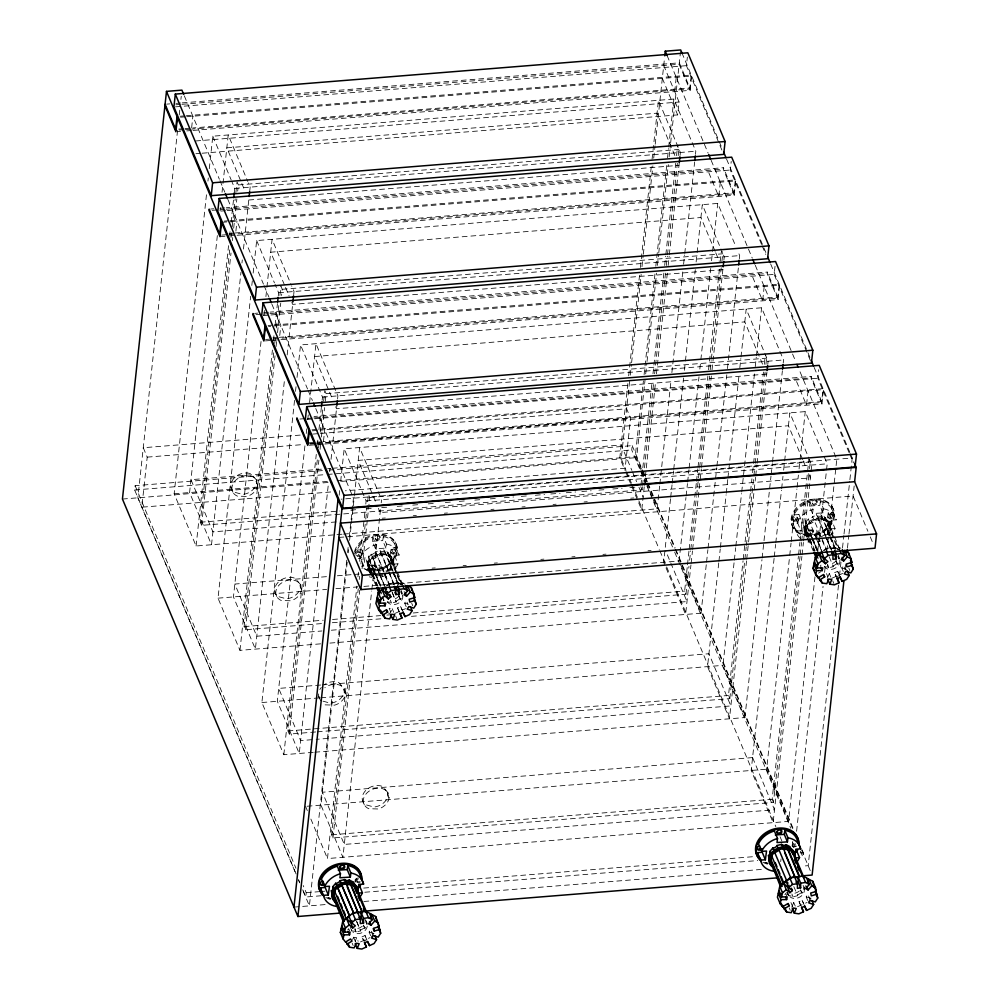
<?xml version="1.0" encoding="UTF-8"?>
<svg xmlns="http://www.w3.org/2000/svg" width="999" height="999" viewBox="0 0 999 999"><rect width="100%" height="100%" fill="white"/><g stroke="black" fill="none" stroke-linecap="round" stroke-linejoin="round"><path stroke-width="0.75" stroke-dasharray="5 3.75" d="M296.091 873.988L134.665 489.985L135.127 485.689L322.952 470.554M177.56 130.444L137.862 497.802L296.104 874.25M179.233 114.947L179.745 110.165M180.906 99.438L181.244 96.341M300.249 435.089L143.269 447.739L147.215 457.13L141.808 507.192L331.418 491.92M191.646 127.672L192.882 116.234M341.983 534.228L196.091 545.991L174.151 493.806L206.606 193.481M207.942 181.094L208.279 177.997M209.291 168.719L212.799 136.201L673.875 99.051L695.804 151.236L695.466 154.333M217.345 235.589L189.585 492.557L211.513 544.742L240.959 272.29M220.03 210.814L220.367 207.717M222.04 192.245L228.222 134.965L247.789 181.506M196.091 545.991L228.546 245.667M229.708 234.827L230.045 231.731M231.056 222.44L233.566 199.226M234.228 193.032L234.728 188.386L231.768 181.331M642.407 486.775L642.082 489.872L201.573 525.362L200.262 522.24L229.683 249.887M231.031 237.512L231.531 232.867M232.193 226.673L235.202 198.826M235.876 192.632L237.05 181.806L238.361 184.94L237.687 191.121M201.573 525.362L231.006 253.022M232.342 240.647L232.68 237.55M233.679 228.259L236.863 198.863M235.889 231.131L236.975 221.116M241.958 262.999L242.295 259.902M243.469 249.063L248.988 197.977M249.663 191.783L250.162 187.138L248.376 182.917M320.617 643.843L239.96 650.349L218.019 598.164L250.649 296.303M251.81 285.464L252.322 280.819M253.159 273.077L256.668 240.572L717.744 203.421L735.526 245.729M261.051 341.496L233.454 596.927L255.382 649.1L284.665 378.196M263.898 315.185L264.398 310.539M265.909 296.603L266.745 288.861M266.908 287.312L272.09 239.323L291.059 284.453M239.96 650.349L272.415 350.025M273.414 340.734L274.25 333.004M275.087 325.262L277.435 303.584M278.271 295.841L278.596 292.744L275.05 284.29M321.441 623.601L245.442 629.732L244.131 626.598L273.726 352.709M274.725 343.419L275.225 338.773M276.398 327.947L279.071 303.184M279.907 295.454L280.919 286.164L282.23 289.298L281.568 295.492M245.442 629.732L275.037 355.831M276.049 346.553L276.711 340.359M277.547 332.63L280.731 303.221M279.757 335.489L280.844 325.474M287.175 354.97L292.944 301.523M293.694 294.605L294.031 291.508L291.658 285.864M313.236 752.334L283.828 754.707L261.888 702.534L294.68 399.113M295.517 391.371L296.016 386.725M297.028 377.435L300.537 344.93L761.613 307.779L783.541 359.965L783.216 363.049M304.92 445.854L277.322 701.286L299.25 753.471L328.534 482.554M306.256 433.479L306.768 428.833M307.767 419.543L308.266 414.897M309.603 402.51L315.959 343.681L337.899 395.866L337.437 400.162M283.828 754.707L316.283 454.383M317.282 445.104L317.957 438.911M318.956 429.62L321.466 406.393M322.14 400.212L322.477 397.115L300.537 344.93M315.684 731.967L289.31 734.09L287.999 730.956L317.595 457.067M318.594 447.777L319.268 441.595M320.267 432.305L322.952 407.555M323.614 401.361L324.787 390.522L326.099 393.656L325.262 401.398M289.31 734.09L318.906 460.202M320.08 449.363L320.579 444.717M321.416 436.988L324.6 407.58M323.476 441.283L324.712 429.845M329.695 471.728L330.032 468.631M331.044 459.34L336.9 405.157M339.173 495.217L339.672 490.571M340.671 481.281L344.193 448.776L805.256 411.613L823.051 453.921M321.291 895.741L305.756 897.002L306.218 892.706L303.197 885.514M346.74 560.202L309.39 905.856L302.148 888.611M347.577 552.447L348.251 546.253M349.263 536.95L353.446 498.201L315.397 407.679M347.24 562.087L320.966 805.132L342.907 857.304L371.678 591.046M348.239 552.797L348.576 549.7M349.575 540.409L351.248 524.925M351.411 523.376L354.258 497.065M354.433 495.516L359.615 447.527L381.543 499.712L381.218 502.809M814.984 576.81L788.548 821.403L327.472 858.553L356.918 586.088M357.929 576.81L358.429 572.165M359.603 561.326L365.122 510.239M365.784 504.045L366.121 500.949L344.193 448.776M800.062 556.393L773.463 802.434L332.967 837.936L331.643 834.802L358.241 588.761M359.24 579.47L359.578 576.386M360.914 563.998L365.597 520.679M365.759 519.13L368.431 494.368L369.755 497.502L367.407 519.168M332.967 837.936L359.715 590.347M362.063 568.681L367.245 520.704M371.84 589.497L373.189 577.11M373.351 575.561L380.619 508.291M627.834 383.591L619.805 457.892L625.137 470.591M628.671 375.849L639.547 275.225M640.371 267.482L651.423 165.31M652.085 159.128L658.441 100.3L680.381 152.472L679.919 156.768M629.595 381.356L621.216 458.853L626.048 470.354M630.257 375.149L631.43 364.298M631.605 362.749L641.146 274.4M641.982 266.646L643.156 255.794M643.331 254.245L652.871 165.896M653.708 158.142L655.057 145.742M655.219 144.193L664.597 57.393M320.454 433.466L626.623 408.791L630.581 418.181L625.162 468.244L345.404 490.784M646.241 484.453L631.73 449.937L632.205 445.641L335.364 469.555M640.559 469.343L635.227 456.655L643.418 380.794M644.093 374.6L654.969 273.988M655.806 266.246L666.845 164.073M667.519 157.879L668.518 148.589M668.681 147.04L673.875 99.051M674.687 91.583L676.236 77.285M641.47 469.105L636.638 457.617L645.017 380.107M645.691 373.913L646.865 363.062M647.027 361.513L656.58 273.152M657.417 265.409L658.591 254.558M658.753 253.009L668.306 164.648M669.143 156.905L670.479 144.505M670.641 142.957L680.531 51.498M202.098 153.222L677.684 114.897L679.083 102.023L663.723 65.497M640.933 485.189L652.135 381.518M652.971 373.776L664.01 271.653M664.672 265.459L665.684 256.181M665.846 254.633L675.711 163.324M676.548 155.594L677.384 147.852M721.902 150.087L686.425 65.672L687.349 57.093M642.582 485.227L653.783 381.556M654.62 373.813L665.659 271.691M666.321 265.497L667.332 256.206M667.494 254.67L677.359 163.361M678.196 155.632L678.87 149.438L677.547 146.304M644.243 486.85L641.733 510.077L631.068 484.69M644.417 485.302L655.619 381.593M656.455 373.851L667.494 271.678M668.169 265.484L669.168 256.194M669.342 254.645L679.208 163.312M192.994 130.407L690.122 90.347L691.67 76.036L186.713 116.733M343.531 534.103L657.167 508.828L659.677 485.614M659.839 484.065L671.053 380.344M671.877 372.602L682.929 270.429M683.591 264.248L684.602 254.957M684.765 253.409L694.63 162.075M670.529 498.788L663.673 562.262L685.601 614.435L690.958 564.897M670.691 497.24L672.04 484.852M672.202 483.304L673.538 470.929M673.713 469.38L683.578 378.034M684.415 370.304L685.252 362.562M685.414 361.014L695.292 269.68M696.128 261.938L696.965 254.196M697.127 252.647L702.309 204.658L721.29 249.787M329.932 643.094L701.036 613.199L679.095 561.013L685.951 497.539M686.126 495.991L687.462 483.616M687.624 482.067L688.973 469.68M689.135 468.131L699 376.798M699.837 369.056L700.674 361.313M700.848 359.765L710.714 268.431M711.55 260.689L712.387 252.959M712.549 251.411L717.744 203.421M720.329 182.168L718.781 196.466L707.816 170.379M237.088 235.289L734.203 195.23L723.239 169.143L723.401 167.707L226.273 207.767M411.413 616.358L685.951 594.23L684.627 591.108L687.312 566.346M687.474 564.797L688.985 550.874M689.148 549.325L696.34 482.779M696.503 481.231L697.839 468.856M698.014 467.307L707.879 376.011M708.541 369.817L719.417 269.243M720.254 261.501L721.253 252.223M761.563 244.43L730.294 170.03L731.218 161.451M685.951 594.23L688.96 566.383M689.622 560.189L690.634 550.911M690.796 549.363L696.478 496.753M696.653 495.204L699.487 468.893M699.662 467.345L709.527 376.049M710.202 369.855L711.201 360.577M711.363 359.028L721.228 267.732M721.902 261.538L722.739 253.796L721.415 250.674M691.121 563.349L692.469 550.973M692.632 549.425L699.987 481.306M700.162 479.757L701.335 468.918M701.498 467.37L711.363 376.036M712.037 369.842L722.914 269.218M723.913 259.94L724.25 256.843L721.877 251.199M734.203 195.23L735.751 180.919L221.541 222.352M701.036 613.199L706.38 563.661M706.555 562.112L707.891 549.725M708.054 548.176L715.421 480.069M715.584 478.521L716.758 467.682M716.92 466.133L726.797 374.8M727.459 368.606L738.511 266.433M739.347 258.691L739.672 255.594L737.899 251.361M718.743 562.899L707.542 666.62L729.47 718.805L746.54 560.901M718.918 561.351L720.254 548.963M720.416 547.415L726.111 494.792M726.273 493.244L727.784 479.308M727.946 477.759L739.16 374.038M739.822 367.844L740.833 358.554M740.996 357.005L746.191 309.016L768.119 361.201L767.781 364.298M314.785 752.21L744.904 717.557L722.964 665.371L734.178 561.663M734.34 560.114L735.676 547.727M735.851 546.178L741.533 493.543M741.708 491.995L754.582 372.802M755.256 366.608L756.255 357.317M756.43 355.769L761.613 307.779M764.198 286.526L762.649 300.836L751.685 274.737M280.956 339.648L778.084 299.588L767.107 273.501L767.269 272.065L270.142 312.125M317.232 731.842L729.819 698.601L728.496 695.466L743.056 560.839M743.219 559.29L750.411 492.757M750.574 491.208L751.91 478.821M752.584 472.639L753.421 464.897M753.583 463.349L763.448 372.053M764.285 364.323L765.122 356.581M810.251 360.239L774.163 274.4L775.087 265.809M729.819 698.601L744.705 560.876M744.867 559.328L746.203 546.952M746.378 545.404L753.733 477.31M753.895 475.761L755.069 464.935M755.232 463.386L765.097 372.09M765.933 364.348L766.608 358.166L765.296 355.032M746.703 559.353L755.569 477.31M755.744 475.761L756.905 464.922M757.08 463.374L766.945 372.04M778.084 299.588L779.62 285.289L268.506 326.473M744.904 717.557L761.962 559.652M762.137 558.104L771.003 476.061M771.166 474.513L772.339 463.673M772.502 462.125L782.379 370.791M774.113 558.379L751.186 770.454L773.126 822.639L801.897 556.381M774.275 556.83L775.611 544.443M775.786 542.894L781.468 490.259M781.643 488.711L782.979 476.336M783.641 470.142L784.477 462.4M784.652 460.851L789.834 412.862L808.803 457.992M788.548 821.403L766.62 769.218L789.535 557.13M789.697 555.581L791.046 543.206M791.208 541.658L796.902 489.023M797.065 487.475L798.401 475.087M799.075 468.893L799.912 461.151M800.074 459.602L805.256 411.613M808.066 390.896L806.518 405.194L795.554 379.108M324.825 444.006L821.952 403.958L810.976 377.859L811.138 376.436L314.011 416.483M773.463 802.434L772.152 799.3L798.401 556.356M798.576 554.807L799.912 542.432M800.074 540.884L807.442 472.802M807.604 471.253L808.94 458.878L810.251 462L809.252 471.291M849.088 452.634L817.806 378.234L818.743 369.655M800.224 554.845L801.56 542.469M801.735 540.921L809.09 472.839M802.072 554.832L803.408 542.445M803.571 540.896L810.938 472.777M811.101 471.228L811.775 465.047L809.402 459.403M821.952 403.958L823.488 389.647L320.08 430.207M817.831 550.486L818.83 541.196M818.993 539.647L826.36 471.54M826.523 469.992L827.197 463.798L823.638 455.332M794.929 846.765L795.254 843.656M796.603 831.255L823.064 586.351M824.575 572.402L825.249 566.196M826.922 550.699L828.421 536.75M828.596 535.202L836.8 459.253L798.75 368.731M802.085 849.774L803.296 852.659L802.821 856.942L799.799 849.749M838.498 585.114L808.179 865.671L801.96 866.17M839.497 575.811L841.008 561.863M842.507 547.914L843.855 535.514M844.018 533.953L849.712 481.256M849.887 479.707L852.222 458.004L341.109 499.188M845.117 569.705L845.791 563.498M847.464 548.001L848.8 535.601M848.975 534.053L854.17 485.989M363.861 566.008L360.714 558.516L361.863 549.775L357.018 550.087L360.164 557.579L365.01 557.267L363.861 566.008L361.438 566.171M370.13 573.613L368.556 569.867L369.093 565.809L379.533 565.147L382.155 571.378M385.914 548.101L382.767 540.609L383.304 536.55L386.451 544.043L385.914 548.101L375.474 548.763L372.327 541.283L372.852 537.225A20.942 16.134 -22.8 0 0 357.018 550.087M375.474 548.763L376.011 544.717L372.852 537.225M380.045 571.69L378.996 569.193L379.533 565.147M384.74 575.811A20.942 16.134 -22.8 0 1 382.155 576.685L382.679 572.627M395.916 570.916L389.997 556.643L391.146 547.902L395.991 547.589L399.138 555.082L394.293 555.394L391.146 547.902M394.293 555.394L393.144 564.135L397.989 563.823L394.842 556.331L389.997 556.643M354.633 884.177L355.594 876.885L358.216 883.128M797.789 523.301L798.938 514.56L794.093 514.872L797.252 522.352L802.085 522.052L800.936 530.794L796.091 531.106L792.944 523.613L797.789 523.301L800.936 530.794M806.68 537.15L805.631 534.652L806.168 530.594L816.608 529.92L819.754 537.412L819.23 541.47A20.942 16.134 -22.8 0 0 824.312 539.472M822.989 512.887L819.842 505.394L820.379 501.336L823.526 508.828L822.989 512.887L812.549 513.548L809.402 506.056L809.939 502.01A20.942 16.134 -22.8 0 0 794.093 514.872M812.549 513.548L813.086 509.49L809.939 502.01M817.132 536.475L816.083 533.978L816.608 529.92M780.706 861.613L781.056 858.915M828.221 512.687L831.38 520.167L836.213 519.867L833.066 512.375L828.221 512.687L827.072 521.428L831.917 521.116L835.064 528.608A20.942 16.134 -22.8 0 1 829.844 535.651M831.38 520.167L830.219 528.921L835.064 528.608M792.095 846.041L792.669 841.67L794.767 846.665M372.327 572.689L367.732 561.75L369.068 557.804L368.294 557.729L374.088 571.515M379.333 574.013L378.209 570.142L373.651 569.755L373.426 570.429L369.73 568.543L370.442 568.119L368.169 565.047L367.457 565.471L376.223 586.338M387.287 585.714L389.373 584.452L375.449 551.723L380.169 550.574L379.945 551.261L384.503 551.648L384.727 550.973L388.424 552.859L401.96 585.064L398.264 583.179L393.506 571.84M392.02 570.604L389.086 563.598L390.422 559.652L391.208 559.727L390.696 555.931L389.985 556.356L387.712 553.284L388.424 552.859M382.605 590.009L381.268 593.955L380.494 593.881M388.948 571.453L393.481 583.466L398.039 583.853L398.264 583.179M392.07 591.957L396.241 601.885L391.521 603.034L391.758 602.36L387.2 601.96M356.518 920.953L360.689 930.881L355.969 932.017L355.007 928.508M815.097 550.936L804.807 526.523L806.143 522.577L805.369 522.514L811.163 536.288M816.633 538.124L815.296 534.927L810.738 534.527L810.501 535.202L806.805 533.329L807.517 532.904L805.244 529.832L804.532 530.257L807.342 536.95M824.362 550.499L826.448 549.238L812.524 516.508L817.244 515.359L817.02 516.033L821.578 516.433L821.802 515.759L825.499 517.632L839.048 549.837L835.351 547.964L830.581 536.625M816.408 538.798L815.296 534.927M829.108 535.377L826.161 528.384L827.509 524.438L828.283 524.5L827.784 520.704L827.06 521.141L824.787 518.069L825.499 517.632M835.351 547.964L835.114 548.638L830.556 548.239L817.244 515.359M829.158 556.743L833.328 566.67L828.596 567.807L827.634 564.298M793.805 886.625L797.776 895.653L793.044 896.802L793.281 896.128L788.723 895.728L787.524 892.894M805.494 885.638L804.145 889.585L802.971 886.787M390.671 611.85L389.16 608.254L392.207 608.703L390.247 613.386L387.2 612.936M352.635 939.584L353.609 937.249L356.655 937.699L358.166 941.295M355.182 941.208L356.655 937.699M827.322 578.171L829.295 573.488L826.248 573.039L827.759 576.635M791.77 907.154L793.743 902.484L790.696 902.035L792.707 906.817M406.193 606.693L404.682 603.109L406.318 600.549L407.829 604.145M370.641 935.688L369.131 932.092L370.766 929.545L372.789 934.327M371.366 937.037L373.826 933.191M843.268 571.478L841.757 567.882L843.393 565.334L844.904 568.931M807.716 900.474L806.205 896.877L807.841 894.317L809.864 899.112M808.441 901.822L810.901 897.976M368.294 557.729L371.278 554.233L384.603 585.551M385.864 571.016L388.224 570.367L391.208 566.87L390.434 566.795L391.77 562.849L392.545 562.924L392.045 559.115L391.333 559.552L389.061 556.48L389.772 556.043L386.076 554.17L385.839 554.845L381.281 554.445L381.518 553.771L376.785 554.92L377.185 555.444L373.002 557.954L372.615 557.43L369.63 560.926L370.417 560.988L369.068 564.947L368.294 564.872L368.793 568.668L369.505 568.244L371.566 572.002M389.635 570.192L391.62 567.869L390.846 567.794L392.195 563.848L392.969 563.923L392.47 560.114L391.745 560.551L389.473 557.479L390.184 557.042L386.488 555.169L386.263 555.844L381.705 555.444L381.93 554.77L377.21 555.919L377.597 556.443L373.426 558.953L373.039 558.429L370.055 561.925L370.829 561.987L369.493 565.946L368.718 565.871L369.218 569.667L369.93 569.243L372.202 572.315L371.491 572.739L367.407 563.249M398.838 596.016L400.424 599.375L403.396 595.879L402.622 595.816M363.286 924.999L364.86 928.358L366.858 926.036M805.369 522.514L808.353 519.018L808.74 519.542L812.911 517.032L812.524 516.508M835.913 560.801L837.499 564.16L840.484 560.664M800.361 889.784L801.947 893.143L803.933 890.821M386.039 586.038L388.261 584.165L401.311 582.192L405.057 584.215M823.114 550.811L825.349 548.951L838.398 546.977L840.883 548.314M818.481 573.151L820.941 571.615M371.665 554.757L375.836 552.247L375.449 551.723M386.163 572.09L388.249 570.841L379.183 549.462M383.266 600.761L383.978 600.324L381.006 593.244M396.241 601.885L395.854 601.361L400.025 598.851M804.495 528.034L808.154 536.525L808.865 536.101L806.593 533.029L805.881 533.454L805.369 529.657L806.156 529.72L807.492 525.774L806.717 525.711L809.702 522.215L810.089 522.739L814.26 520.229L813.873 519.705L818.593 518.556L818.368 519.23L822.926 519.63L823.151 518.956L826.847 520.829L826.136 521.266L828.408 524.325L829.12 523.901L829.632 527.697L828.845 527.634L827.509 531.58L828.283 531.643L825.299 535.139L824.912 534.615L820.741 537.125M826.161 528.384L826.935 528.459L823.963 531.943L823.563 531.418L819.392 533.928L819.779 534.453L815.059 535.601M820.341 565.534L821.053 565.109M837.112 563.636L832.941 566.146L833.328 566.67M347.714 929.744L348.426 929.32M360.689 930.881L360.302 930.356L364.473 927.834M784.789 894.53L785.501 894.093M801.56 892.619L797.389 895.129L797.776 895.653M399.051 611.5L397.54 607.904L400.587 606.53L402.51 610.626M394.63 613.573L405.557 608.666M834.615 572.689L837.674 571.316L839.585 575.399L836.538 576.773L834.615 572.689L836.625 577.484M831.717 578.346L842.632 573.438M361.988 936.9L365.035 935.526L366.958 939.609L363.911 940.983L361.988 936.9L363.499 940.484M360.452 941.945L370.005 937.649M800.574 905.269L799.063 901.672L802.122 900.299L804.033 904.395M797.527 906.73L807.08 902.434M377.984 570.816L382.704 569.68L384.053 572.877M388.986 583.928L393.706 582.792M830.793 547.564L826.061 548.713L826.448 549.238M393.381 583.928L396.628 583.428M830.456 548.701L833.703 548.214M166.646 104.133L169.755 103.884M175.974 103.384L180.632 103.009M182.18 102.885L679.308 62.825L690.272 88.911L191.596 129.096M175.812 104.808L180.482 104.433M181.918 104.321L679.158 64.248L690.122 90.347M175.474 106.843L686.425 65.672M180.145 116.221L184.815 115.847M186.363 115.722L691.246 75.037L689.847 87.912L192.732 127.972M180.532 117.195L185.227 116.846M178.746 129.096L183.416 128.721M184.965 128.596L191.184 128.097M179.171 130.095L183.828 129.72M185.389 129.595L190.047 129.221M177.447 131.656L180.569 131.406M186.713 130.906L191.446 130.532M195.729 140.971L679.083 102.023M195.891 153.721L200.549 153.346M238.361 184.94L678.87 149.438M234.728 188.386L695.804 151.236M248.763 200.012L678.983 165.347M210.739 209.016L213.848 208.766M220.067 208.267L224.725 207.892M212.113 210.327L224.563 209.315M226.124 209.191L723.239 169.143M220.904 211.076L225.562 210.702M227.11 210.577L730.294 170.03M224.226 221.104L228.883 220.729M230.444 220.604L735.326 179.92L733.94 192.795L235.264 232.979M229.058 233.479L233.716 233.104M221.703 235.102L227.922 234.603M229.47 234.478L734.365 193.794L723.401 167.707M220.005 236.663L235.539 235.414M282.23 289.298L722.739 253.796M278.596 292.744L739.672 255.594M722.864 269.718L292.632 304.383L291.446 301.561M254.608 313.374L257.717 313.124M263.936 312.625L268.594 312.25M255.981 314.685L262.225 314.185M263.773 314.061L268.431 313.686M269.992 313.561L767.107 273.501M263.224 315.572L269.43 315.072M270.979 314.947L774.163 274.4M268.094 325.462L272.764 325.087M274.313 324.962L779.208 284.278L777.809 297.153L279.133 337.337M272.927 337.837L277.585 337.462M265.572 339.473L271.79 338.973M273.339 338.848L778.233 298.164L767.269 272.065M265.409 340.896L271.641 340.397M273.127 340.284L279.408 339.772M326.099 393.656L766.608 358.166M322.477 397.115L783.541 359.965M766.733 374.076L336.513 408.741L335.327 405.919M299.862 419.043L306.031 418.544M307.642 418.419L312.312 418.044M313.861 417.919L810.976 377.859M306.868 419.405L313.087 418.906M314.635 418.781L817.806 378.234M311.975 429.832L823.076 388.648L821.678 401.523L323.002 441.695M312.375 430.831L318.544 430.332M312.675 434.09L318.893 433.591M309.028 442.832L315.234 442.332M316.795 442.195L321.453 441.82M309.453 443.831L315.659 443.331M317.22 443.206L822.102 402.522L811.138 376.436M147.215 457.13L304.195 444.48M310.414 443.981L315.072 443.606M316.633 443.481L630.581 418.181M309.278 445.267L317.058 444.63M318.544 444.518L323.276 444.13M321.441 469.18L190.971 479.682L212.912 531.868L338.711 521.728M327.647 468.681L330.756 468.419M332.305 468.294L621.191 445.017L631.868 470.404M329.158 470.054L333.816 469.68M134.665 489.985L325.724 474.587M327.285 474.463L631.73 449.937M174.151 493.806L327.809 481.418M337.125 480.669L635.227 456.655M122.44 499.05L332.13 482.155M341.458 481.393L636.638 457.617M369.755 497.502L810.251 462M366.121 500.949L827.197 463.798M200.262 522.24L339.86 510.988M350.711 510.114L358.466 509.49M366.221 508.866L373.976 508.241M381.73 507.617L389.485 506.993M397.24 506.368L404.995 505.744M412.749 505.119L420.504 504.495M428.259 503.858L436.026 503.234M445.329 502.485L451.536 501.985M459.29 501.361L467.045 500.736M474.8 500.112L482.554 499.488M490.309 498.863L498.064 498.239M504.27 497.739L513.573 496.99M521.328 496.366L529.083 495.741M535.289 495.242L544.592 494.493M550.799 493.993L560.102 493.244M566.308 492.744L575.611 491.995M581.818 491.496L591.133 490.746M598.888 490.122L606.643 489.498M612.849 488.986L622.152 488.236M629.907 487.612L637.662 486.988M382.192 518.231L385.302 517.981M413.261 515.721L416.371 515.472M444.33 513.224L447.427 512.974M490.921 509.465L494.03 509.215M521.977 506.968L525.087 506.718M553.046 504.458L556.156 504.208M584.103 501.96L587.212 501.71M630.706 498.201L633.803 497.952M338.873 537.437L853.084 496.003L867.906 531.268M326.473 576.66L234.84 584.053L256.78 636.226L322.003 630.968M337.35 575.786L359.091 574.038M432.092 568.156L435.202 567.907M463.149 565.659L466.258 565.397M494.218 563.149L497.327 562.899M540.809 559.39L543.918 559.14M571.878 556.893L574.974 556.643M602.934 554.395L606.043 554.145M647.976 550.761L651.086 550.511M218.019 598.164L326.636 589.41M335.951 588.661L357.704 586.913M363.911 586.413L679.095 561.013M244.131 626.598L323.226 620.229M332.542 619.48L380.619 615.596M386.825 615.097L389.922 614.847M413.199 612.974L684.627 591.108M332.305 622.727L383.491 618.606M331.331 630.219L687 601.56L665.659 550.799M320.642 685.027L278.709 688.411L300.649 740.596L314.623 739.472M322.202 684.902L708.928 653.746L730.868 705.931L316.171 739.347M261.888 702.534L319.255 697.901M320.804 697.777L722.964 665.371M287.999 730.956L728.496 695.466M307.08 806.243L766.62 769.218M331.643 834.802L772.152 799.3M306.218 892.706L318.644 891.707M320.204 891.583L324.862 891.208M363.698 888.074L753.583 856.655M800.187 852.909L803.296 852.659M364.785 892.244L757.779 860.576M293.968 907.104L326.586 904.47M363.873 901.473L764.672 869.167M809.402 506.056L819.842 505.394M372.327 541.283L382.767 540.609M358.291 558.678L360.714 558.516M325.112 704.857L334.752 705.144A13.324 10.265 -22.8 0 0 345.404 694.018L344.168 688.661L338.873 682.629A13.324 10.265 -22.8 0 0 324.238 684.777M804.807 526.523L804.033 526.461L804.532 530.257M817.569 558.666L818.343 558.741M824.275 566.745L828.833 567.132M367.732 561.75L366.945 561.675L367.457 565.471M389.086 563.598L389.86 563.673L386.875 567.17L386.488 566.645L382.317 569.155L382.704 569.68M403.971 591.858L404.745 591.932M351.636 930.943L356.193 931.343M323.002 701.161L330.282 703.171A13.324 10.265 -22.8 0 0 344.168 688.661M841.757 567.882L846.677 569.48M404.682 603.109L408.366 604.295M806.205 896.877L811.113 898.463M369.131 932.092L374.038 933.678M371.491 572.739L375.187 574.625L379.82 585.626M256.431 479.945L251.136 473.913A13.324 10.265 -22.8 0 0 234.216 478.009A13.324 10.265 -22.8 0 0 233.803 492.032L242.545 494.443A13.324 10.265 -22.8 0 0 256.431 479.945L257.655 485.289A13.324 10.265 -22.8 0 1 247.015 496.428L237.375 496.141A13.324 10.265 -22.8 0 1 235.314 480.619A13.324 10.265 -22.8 0 1 254.72 478.009L257.655 485.289M300.299 584.303L295.005 578.271A13.324 10.265 -22.8 0 0 278.084 582.367A13.324 10.265 -22.8 0 0 277.672 596.403L286.413 598.813A13.324 10.265 -22.8 0 0 300.299 584.303L301.523 589.66A13.324 10.265 -22.8 0 1 290.884 600.786L281.243 600.499A13.324 10.265 -22.8 0 1 279.183 584.977A13.324 10.265 -22.8 0 1 298.589 582.367L301.523 589.66M387.812 792.507L382.53 786.475A13.324 10.265 -22.8 0 0 365.609 790.571A13.324 10.265 -22.8 0 0 365.184 804.607L373.938 807.017A13.324 10.265 -22.8 0 0 387.812 792.507L389.048 797.851A13.324 10.265 -22.8 0 1 378.396 808.99L368.768 808.703A13.324 10.265 -22.8 0 1 366.695 793.181A13.324 10.265 -22.8 0 1 386.101 790.571L389.048 797.851M809.277 537.1L807.005 534.028L806.293 534.453L805.793 530.656L806.568 530.719L807.916 526.773L807.13 526.71L810.114 523.214L810.501 523.738L814.672 521.228L814.285 520.704L819.018 519.555L818.78 520.229L823.338 520.629L823.576 519.955L827.272 521.828L826.56 522.252L828.833 525.324L829.545 524.9L830.044 528.696L829.27 528.633L827.921 532.579L828.708 532.642L825.723 536.138L823.201 530.144M381.705 597.252L383.978 600.324M799.063 901.672L800.986 905.768M397.54 607.904L399.463 612M681.905 52.822L721.765 147.652M726.598 159.153L766.458 253.983M770.691 264.036L810.551 358.866M814.173 367.482L849.812 452.26M850.411 453.696L853.92 462.025M762.162 245.866L765.771 254.445M849.687 454.07L853.296 462.649M870.279 536.9L873.238 543.956M667.082 55.507L708.154 153.209M711.176 160.389L752.247 258.092M755.269 265.284L795.728 361.551M662.337 78.372L677.684 114.897M832.105 506.555L832.529 507.554M831.593 508.429L834.739 515.921M832.829 515.034A2.51 1.936 -22.8 0 1 829.744 517.869A2.51 1.936 -22.8 0 1 828.795 514.647A2.51 1.936 -22.8 0 1 832.829 515.034L833.253 516.033A2.51 1.936 -22.8 0 1 830.169 518.868A2.51 1.936 -22.8 0 1 829.22 515.646A2.51 1.936 -22.8 0 1 833.253 516.033M828.084 516.67L828.508 517.669M848.813 568.119L849.824 570.516M830.157 524.35L830.581 525.349M674.837 155.482L657.055 113.174L226.835 147.84L245.205 191.558M715.147 251.373L700.923 217.532L270.704 252.198L284.927 286.051M715.746 252.784L719.305 261.251M762.574 364.198L744.792 321.89L314.573 356.556L332.954 400.274M802.672 459.577L788.448 425.736L358.216 460.402L376.011 502.709M803.271 460.989L806.23 468.044M808.603 473.688L810.376 477.922L380.157 512.587L378.384 508.354M827.784 520.704L840.134 550.112M838.398 546.977L839.485 549.575M824.038 516.271L838.099 549.637M816.92 501.173A2.51 1.936 -22.8 0 1 813.898 504.045A2.51 1.936 -22.8 0 1 812.861 500.849A2.51 1.936 -22.8 0 1 816.92 501.173L817.344 502.172A2.51 1.936 -22.8 0 1 814.31 505.044A2.51 1.936 -22.8 0 1 813.286 501.848A2.51 1.936 -22.8 0 1 817.344 502.172M821.802 515.759L829.982 535.202M826.185 526.66L829.757 535.139M830.344 536.563L835.713 549.325M838.099 554.994L839.285 557.829M820.816 514.635L829.757 535.876M830.344 537.3L835.114 548.638M838.111 556.243L839.16 558.741A8.379 6.456 -22.8 0 0 838.024 557.454M829.694 536.775L834.989 549.388M837.936 556.393L839.11 559.19M812.199 502.884L812.612 503.883M826.772 538.636L831.543 549.974M836.3 561.326L837.499 564.16M823.563 531.418L825.336 535.614L816.258 514.235M826.385 538.111L831.143 549.45M825.786 536.9L830.556 548.239M837.674 571.316L839.684 576.111M818.643 532.13L821.128 537.649M822.214 540.621L826.772 551.073M817.657 537.724L819.23 541.47M818.106 541.62L821.678 550.124M808.353 519.018L821.89 551.223M812.974 531.081A2.51 1.936 -22.8 0 1 809.977 533.99A2.51 1.936 -22.8 0 1 808.903 530.806A2.51 1.936 -22.8 0 1 812.974 531.081L813.386 532.08A2.51 1.936 -22.8 0 1 810.401 534.989A2.51 1.936 -22.8 0 1 809.315 531.805A2.51 1.936 -22.8 0 1 813.386 532.08M816.82 539.797L821.453 550.799M827.409 564.972L828.596 567.807M832.804 580.943L833.89 583.541M829.295 573.488L830.806 577.085M805.394 520.779L811.937 536.363M812.537 537.774L817.894 550.536M810.738 534.527L812.075 537.724M813.548 541.221L817.719 551.148M811.762 537.712L817.12 550.461M809.752 533.404L811.85 538.399M812.262 539.398L816.895 550.399M808.266 532.842L808.678 533.841M806.168 530.594L809.315 538.086M803.271 524.662L813.985 550.162M798.938 514.56L802.085 522.052M809.615 540.022L814.385 551.361M807.941 538.361L813.298 551.123M804.832 533.004L805.256 534.003M807.204 538.399L808.79 542.132A20.942 16.134 -22.8 0 1 805.231 541.208M796.952 517.007L797.377 518.006M792.482 519.28L792.894 520.267M794.43 527.559L797.577 535.052M793.069 527.435L793.481 528.421M632.205 445.641L647.315 481.593M647.914 483.029L675.124 547.752M675.724 549.188L793.618 829.645M642.082 470.541L646.915 482.042M647.514 483.479L674.7 548.126M675.299 549.562L793.069 829.744M801.535 849.862L810.426 871.041M641.158 470.754L645.903 482.042M646.49 483.454L657.167 508.828M646.852 485.889L674.05 550.611M674.662 552.047L790.733 828.183M792.532 845.654L792.956 846.653M640.759 486.738L642.082 489.872M632.454 471.815L636.6 481.693M638.973 487.325L643.131 497.202M803.134 885.401L804.332 888.236M626.648 471.79L631.48 483.279M632.092 484.715L659.265 549.375M659.877 550.811L775.836 826.685M780.069 836.737L781.88 841.046M625.724 472.003L630.469 483.279M800.748 890.309L801.947 893.143M802.122 900.299L803.633 903.895M791.857 893.968L793.044 896.802M793.743 902.484L795.254 906.081M787.299 891.87L788.873 895.616A8.379 6.456 -22.8 0 1 788.236 894.055M786.7 892.157L787.899 894.992M785.701 893.293L786.7 895.691M789.222 907.904L790.234 910.301M395.03 541.783L395.454 542.782M394.518 543.643L397.664 551.136M285.527 287.45L289.086 295.916M395.754 550.249A2.51 1.936 -22.8 0 1 392.669 553.084A2.51 1.936 -22.8 0 1 391.72 549.862A2.51 1.936 -22.8 0 1 395.754 550.249L396.178 551.248A2.51 1.936 -22.8 0 1 393.094 554.083A2.51 1.936 -22.8 0 1 392.132 550.861A2.51 1.936 -22.8 0 1 396.178 551.248M391.009 551.885L391.433 552.884M411.738 603.334L412.737 605.731M393.082 559.577L393.506 560.576M390.696 555.931L402.472 583.928M401.311 582.192L402.41 584.79M396.503 572.327L401.798 584.927M212.799 136.201L231.181 179.92M256.668 240.572L274.45 282.879M386.963 551.485L401.024 584.865M379.845 536.388A2.51 1.936 -22.8 0 1 376.823 539.273A2.51 1.936 -22.8 0 1 375.786 536.076A2.51 1.936 -22.8 0 1 379.845 536.388L380.257 537.387A2.51 1.936 -22.8 0 1 377.235 540.272A2.51 1.936 -22.8 0 1 376.198 537.075A2.51 1.936 -22.8 0 1 380.257 537.387M384.727 550.973L392.907 570.429M389.111 561.875L392.682 570.367M393.269 571.778L398.638 584.54M401.024 590.209L402.21 593.044M383.741 549.85L398.039 583.853M401.036 591.47L402.085 593.968A8.379 6.456 -22.8 0 0 400.949 592.669M392.619 572.002L397.914 584.602M400.861 591.608L402.035 594.405M375.124 538.099L375.537 539.098M380.169 550.574L388.349 570.029M386.126 565.372L388.224 570.367M389.697 573.863L393.868 583.778M398.626 595.117L400.424 599.375M388.711 572.127L394.068 584.677M400.587 606.53L402.11 610.127M184.328 95.892L219.368 179.221M219.967 180.657L224.8 192.158M227.822 199.338L263.449 284.116M264.061 285.552L268.893 297.04M271.903 304.22L307.542 388.998M308.142 390.434L312.375 400.487M375.836 552.247L384.016 571.703M384.603 573.114L389.373 584.452M384.465 573.876L389.697 586.288M381.568 567.357L383.666 572.352M385.127 575.849L389.298 585.764M392.282 592.857L395.854 601.361M380.569 572.939L382.155 576.685M371.278 554.233L384.215 585.027M379.745 575.012L384.378 586.013M390.334 600.199L391.521 603.034M375.886 566.308A2.51 1.936 -22.8 0 1 372.902 569.205A2.51 1.936 -22.8 0 1 371.815 566.033A2.51 1.936 -22.8 0 1 375.886 566.308L376.311 567.307A2.51 1.936 -22.8 0 1 373.326 570.204A2.51 1.936 -22.8 0 1 372.24 567.032A2.51 1.936 -22.8 0 1 376.311 567.307M395.729 616.171L396.815 618.756M392.207 608.703L393.718 612.3M368.319 556.006L374.862 571.578M375.462 572.989L380.819 585.751M373.651 569.755L375 572.951M376.473 576.448L380.644 586.363M374.675 572.927L380.045 585.689M372.664 568.631L374.775 573.626M371.178 568.056L371.603 569.055M372.927 574.113L378.022 586.151M369.093 565.809L372.24 573.301M361.863 549.775L365.01 557.267M366.196 559.877L371.553 572.627M372.152 574.038L376.91 585.377M372.177 574.575L376.935 585.913M367.757 568.219L368.181 569.218M359.877 552.222L360.289 553.221M358.541 878.034A2.51 1.936 -22.8 0 0 355.457 880.881L355.881 881.88A2.51 1.936 -22.8 0 0 356.955 882.954M366.059 920.616L367.257 923.451M364.96 919.205L366.533 922.951A8.379 6.456 -22.8 0 1 367.157 924.512M365.896 922.002L367.07 924.799M363.673 925.524L364.86 928.358M365.035 935.526L367.058 940.309M356.73 921.84L360.302 930.356M305.544 806.368L307.317 810.601M310.876 819.055L327.472 858.553M354.782 929.182L355.969 932.017M350.224 927.084L351.798 930.831A8.379 6.456 -22.8 0 1 351.161 929.27M353.609 937.249L355.632 942.045M348.626 928.508L349.625 930.906M352.147 943.131L353.159 945.516M135.127 485.689L295.941 868.256M298.501 879.732L299.712 882.616M302.734 889.809L305.756 897.002M298.514 879.994L299.725 882.866M362.375 800.062L364.485 805.157M318.731 696.216L320.829 701.31M274.862 591.858L276.96 596.952M230.994 487.5L233.092 492.594M345.404 694.018L342.457 686.738A13.324 10.265 -22.8 0 0 324.812 687.762M319.73 698.701A13.324 10.265 -22.8 0 1 318.594 693.481M319.842 689.585A13.324 10.265 -22.8 0 1 321.303 687.462M767.682 863.086A20.942 16.134 -22.8 0 1 765.446 862.262M768.318 863.473A22.203 17.108 -22.8 0 1 764.647 862.337M767.469 864.16A22.203 17.108 -22.8 0 1 762.874 862.224M794.043 847.739A2.51 1.936 -22.8 0 1 795.404 843.83M796.565 846.041A2.51 1.936 -22.8 0 1 795.454 846.702M794.193 846.865A2.51 1.936 -22.8 0 1 794.355 842.981M803.608 887.736A8.379 6.456 -22.8 0 1 800.586 896.627A8.379 6.456 -22.8 0 1 790.009 896.902M799.337 890.996A8.379 6.456 -22.8 0 1 793.406 893.431M397.989 563.823A20.942 16.134 -22.8 0 1 392.769 570.879M371.703 577.36A20.942 16.134 -22.8 0 1 369.305 576.81M360.164 557.579A20.942 16.134 -22.8 0 1 376.011 544.717M386.451 544.043A20.942 16.134 -22.8 0 1 399.138 555.082M394.842 556.331A20.942 16.134 -22.8 0 1 378.996 569.193M368.556 569.867A20.942 16.134 -22.8 0 1 363.911 568.493M383.304 536.55A20.942 16.134 -22.8 0 1 395.991 547.589M354.52 551.585A22.203 17.108 -22.8 0 1 382.917 534.49A22.203 17.108 -22.8 0 1 394.568 557.454A22.203 17.108 -22.8 0 1 363.124 568.556M354.67 553.771A22.203 17.108 -22.8 0 1 382.455 535.377A22.203 17.108 -22.8 0 1 395.204 558.079A22.203 17.108 -22.8 0 1 363.549 569.555M355.794 553.97A2.51 1.936 -22.8 0 1 358.953 552.36A2.51 1.936 -22.8 0 1 360.327 554.745A2.51 1.936 -22.8 0 1 357.155 556.356M355.369 552.971A2.51 1.936 -22.8 0 1 358.916 551.46A2.51 1.936 -22.8 0 1 359.453 554.408A2.51 1.936 -22.8 0 1 355.731 554.895M402.709 595.529A8.379 6.456 -22.8 0 1 397.14 603.883A8.379 6.456 -22.8 0 1 387.35 601.835M399.25 595.716A8.379 6.456 -22.8 0 1 391.883 599.65M371.316 573.613A13.399 10.327 -22.8 0 1 371.74 558.703A13.399 10.327 -22.8 0 1 389.835 555.819A13.399 10.327 -22.8 0 1 390.472 570.566M380.344 575.624A13.399 10.327 -22.8 0 1 377.01 575.674M370.891 572.614A13.399 10.327 -22.8 0 1 371.591 557.442A13.399 10.327 -22.8 0 1 389.947 555.182A13.399 10.327 -22.8 0 1 389.248 570.342M330.607 898.301A20.942 16.134 -22.8 0 1 328.359 897.477M331.243 898.688A22.203 17.108 -22.8 0 1 327.572 897.552M330.394 899.375A22.203 17.108 -22.8 0 1 325.799 897.439M360.314 881.792A2.51 1.936 -22.8 0 1 358.803 882.916M355.819 881.368A2.51 1.936 -22.8 0 1 358.329 879.045M359.49 881.255A2.51 1.936 -22.8 0 1 355.457 880.881M367.245 926.235A8.379 6.456 -22.8 0 1 361.588 932.879A8.379 6.456 -22.8 0 1 352.934 932.129M362.262 926.21A8.379 6.456 -22.8 0 1 356.331 928.645M800.311 538.349A20.942 16.134 -22.8 0 1 796.091 531.106M797.252 522.352A20.942 16.134 -22.8 0 1 813.086 509.49M823.526 508.828A20.942 16.134 -22.8 0 1 836.213 519.867M831.917 521.116A20.942 16.134 -22.8 0 1 816.083 533.978M805.631 534.652A20.942 16.134 -22.8 0 1 792.944 523.613M820.379 501.336A20.942 16.134 -22.8 0 1 833.066 512.375M839.797 560.302A8.379 6.456 -22.8 0 1 834.215 568.668A8.379 6.456 -22.8 0 1 824.425 566.62M836.325 560.501A8.379 6.456 -22.8 0 1 828.97 564.435M806.43 536.426A13.399 10.327 -22.8 0 1 810.564 522.027A13.399 10.327 -22.8 0 1 827.696 521.153A13.399 10.327 -22.8 0 1 827.547 535.339M807.979 537.4A13.399 10.327 -22.8 0 1 808.666 522.227A13.399 10.327 -22.8 0 1 827.022 519.955A13.399 10.327 -22.8 0 1 826.323 535.127M752.584 757.592L322.365 792.257L344.293 844.43L774.512 809.764L752.584 757.592M805.182 534.715A22.203 17.108 -22.8 0 0 833.778 510.701A22.203 17.108 -22.8 0 0 798.8 505.569A22.203 17.108 -22.8 0 0 805.182 534.715M805.594 535.714A22.203 17.108 -22.8 0 0 834.202 511.7A22.203 17.108 -22.8 0 0 799.225 506.568A22.203 17.108 -22.8 0 0 805.594 535.714M794.23 521.128A2.51 1.936 -22.8 0 0 797.539 518.481A2.51 1.936 -22.8 0 0 793.631 517.807A2.51 1.936 -22.8 0 0 794.23 521.128M793.818 520.129A2.51 1.936 -22.8 0 0 797.127 517.482A2.51 1.936 -22.8 0 0 793.206 516.808A2.51 1.936 -22.8 0 0 793.818 520.129"/><path stroke-width="1.5" d="M360.339 918.905L360.314 923.576L363.561 923.088L363.586 918.418L361.076 912.424L357.829 912.911L360.339 918.905L355.444 919.642L351.673 922.801L355.307 925.823L352.809 927.921L349.175 924.887L346.665 918.905L349.151 916.807L351.673 922.801M363.561 923.088L361.051 917.094L361.076 912.424M397.627 585.826L399.138 589.422L399.125 594.093L395.866 594.58L395.891 589.922L394.38 586.326M797.427 883.69L797.402 888.361L800.649 887.861L800.674 883.203L798.151 877.209L794.904 877.696L797.427 883.69L792.519 884.427L788.748 887.587L792.382 890.609L789.884 892.694L786.25 889.672L783.74 883.678L786.238 881.593L788.049 883.104M800.649 887.861L798.126 881.867L798.151 877.209M831.468 551.098L832.979 554.695L832.954 559.365L836.2 558.878L836.225 554.208L834.714 550.611M183.729 94.455L181.918 90.135L166.483 91.384L122.44 499.05L297.914 916.495L339.86 913.111M175.312 94.093L173.926 106.968L211.214 195.679L723.713 154.383L725.099 141.508L687.811 52.797L175.312 94.093L212.612 182.805L211.214 195.679M175.649 129.346L177.035 116.471M177.46 117.47L175.911 131.781L164.947 105.682M219.193 198.451L217.794 211.326L255.082 300.037L767.582 258.741L768.968 245.866L731.68 157.168L219.193 198.451L256.481 287.163L255.082 300.037M219.73 234.228L221.129 221.353M221.541 222.352L220.005 236.663L209.028 210.577L209.191 209.141L220.155 235.227M233.729 197.677L234.228 193.032M249.151 196.428L249.663 191.783M263.062 302.822L261.663 315.696L298.951 404.395L811.45 363.099L812.836 350.237L775.549 261.526L263.062 302.822L300.349 391.533L298.951 404.395M263.599 338.586L264.997 325.711M265.409 326.723L263.873 341.021L252.897 314.935L253.059 313.499L264.023 339.598M277.597 302.035L278.097 297.39M292.944 301.523L293.569 295.791M306.705 406.655L305.319 419.53L342.607 508.241L855.094 466.945L856.493 454.07L819.205 365.359L306.705 406.655L343.993 495.367L342.607 508.241M307.467 442.957L308.866 430.082M309.29 431.081L307.742 445.392L296.765 419.293L296.928 417.869L307.892 443.956M321.466 406.393L321.965 401.76M336.9 405.157L337.4 400.512M293.968 907.104L338.024 499.438M297.914 916.495L341.97 508.828L166.483 91.384M360.814 589.622L362.362 575.312L340.422 523.139L854.632 481.705L876.56 533.878L875.024 548.189L360.814 589.622L338.873 537.437M664.772 55.844L665.272 51.199L680.694 49.95L681.905 52.822M679.295 162.487L679.919 156.768M694.804 160.527L695.304 155.881M723.164 266.858L723.751 261.488M738.673 264.885L739.173 260.24M767.12 370.492L767.657 365.497M782.542 369.243L783.041 364.598M843.943 580.556L812.125 875.062L802.796 875.811M846.965 552.647L847.302 549.55M854.669 481.343L856.18 467.395L854.482 463.374M328.309 895.004L325.162 887.512L320.317 887.824L323.464 895.316L328.309 895.004L329.458 886.25L324.613 886.563L321.466 879.07A20.942 16.134 -22.8 0 1 337.3 866.22L340.459 873.7L339.922 877.759L350.362 877.097L350.899 873.039L347.752 865.546L347.215 869.605L350.362 877.097M357.779 891.67L358.741 884.377L363.586 884.065L360.439 876.585A20.942 16.134 -22.8 0 0 347.752 865.546M765.384 859.789L762.237 852.297L757.392 852.609L760.539 860.089L765.384 859.789L766.533 851.036L761.688 851.348L758.541 843.855A20.942 16.134 -22.8 0 1 774.387 830.993L777.534 838.486L776.997 842.544L787.437 841.87L787.974 837.811L784.827 830.331L784.29 834.377L787.437 841.87M773.763 867.07L773.226 871.128A20.942 16.134 -22.8 0 1 760.539 860.089M384.927 586.962L378.234 592.569L375.911 603.458L378.646 609.952L381.081 613.074L386.014 609.989L387.624 612.05L382.692 615.134L385.114 618.244L389.722 618.93L391.683 614.248L394.73 614.697L392.769 619.38L397.365 620.054L401.973 617.981L399.962 613.199M376.998 599.862L377.572 597.152L380.095 603.146L385.689 603.109L385.102 605.831L379.52 605.856L376.998 599.862L379.795 599.85M378.646 609.952L379.52 605.856M380.095 603.146L380.969 599.05L378.234 592.569M357.217 948.363L359.178 943.693L356.131 943.243L354.17 947.914L349.563 947.239L347.14 944.117L352.073 941.046L350.462 938.985L345.529 942.057L343.094 938.948L340.359 932.454L342.682 921.553L352.709 913.161L365.759 911.188L375.724 916.558L379.22 926.597L373.626 928.258L374.238 931.08L379.832 929.432L380.669 933.266L378.196 937.124L373.289 935.526L371.653 938.086L376.561 939.672L374.088 943.531L369.48 945.603L367.557 941.508L364.498 942.881L366.421 946.977L361.813 949.05L357.217 948.363L355.194 943.58M341.446 928.858L342.02 926.148L344.543 932.142L350.137 932.104L349.55 934.814L343.968 934.852L341.446 928.858L344.243 928.845M343.094 938.948L343.968 934.852M344.543 932.142L345.417 928.046L342.682 921.553M837.037 577.971L839.048 582.767L834.44 584.84L829.844 584.165L831.805 579.482L828.758 579.033L826.797 583.703L822.202 583.029L819.767 579.919L824.699 576.835L823.089 574.775L818.156 577.847L815.721 574.737L812.986 568.244L815.309 557.342L822.002 551.748M814.073 564.647L814.647 561.938L817.17 567.932L822.764 567.894L822.189 570.604L816.595 570.641L814.073 564.647L816.87 564.635M815.721 574.737L816.595 570.641M817.17 567.932L818.044 563.836L815.309 557.342M803.496 911.762L801.585 907.666L804.632 906.293L806.555 910.389L811.176 908.316L813.636 904.457L808.728 902.871L810.364 900.311L815.271 901.897L817.744 898.051L816.907 894.205L811.313 895.866L810.701 893.044L816.295 891.383L815.534 887.836L812.799 881.343L802.846 875.961L789.797 877.934L779.757 886.338L777.434 897.227L780.169 903.72L782.604 906.842L787.537 903.758L789.148 905.831L784.215 908.903L786.65 912.025L791.245 912.699L793.206 908.016L796.253 908.478L794.292 913.148L798.888 913.835L803.496 911.762L801.485 906.967M778.521 893.643L779.095 890.933L781.618 896.915L787.212 896.89L786.625 899.6L781.043 899.637L778.521 893.643L781.318 893.618M780.169 903.72L781.043 899.637M781.618 896.915L782.492 892.831L779.757 886.338M333.067 892.869L332.18 890.733L333.067 888.099M344.518 920.104L333.941 894.929L335.277 890.983L334.503 890.921L346.278 918.93L349.263 915.434L337.487 887.424L334.503 890.921M341.233 883.915L339.897 880.718L344.618 879.57L344.393 880.244L348.951 880.643L349.837 882.766M341.658 884.914L353.821 913.448L341.658 884.914L346.378 883.765L346.154 884.44L350.711 884.839L362.487 912.849L349.175 879.969L348.951 880.643M350.287 883.84L350.524 883.166L353.721 884.789M350.711 884.839L350.936 884.165L354.633 886.038L353.921 886.463L356.193 889.535L356.905 889.11L357.417 892.906M346.378 883.765L357.929 912.449L347.202 886.937M782.192 886.313L771.016 859.714L772.364 855.768L771.578 855.693L783.353 883.715L786.338 880.219L786.725 880.743L790.896 878.233L778.708 849.212M779.407 848.426L778.321 848.688L776.972 845.491L781.693 844.355L781.468 845.029L786.026 845.429L786.925 847.552M771.578 855.693L774.562 852.197L774.949 852.721L779.12 850.211L778.733 849.687L783.453 848.551L783.228 849.225L787.786 849.612L798.963 876.21M786.026 845.429L786.25 844.754L789.947 846.628L791.295 849.824M787.786 849.612L788.011 848.938L791.72 850.823L802.672 876.66M798.039 877.497L795.004 877.234L783.453 848.551M410.601 607.092L412.112 610.689L409.64 614.547L405.032 616.608L403.109 612.524L400.05 613.898L401.973 617.981M413.873 596.84L416.221 604.27L413.748 608.129L408.841 606.543L407.205 609.09L412.112 610.689M847.177 570.679L849.187 575.461L846.727 579.32L842.107 581.393L840.184 577.31L837.137 578.671L839.048 582.767M850.449 560.427L853.296 569.055L850.823 572.914L845.916 571.328L844.28 573.876L849.187 575.461M381.83 589.934L383.816 587.612M334.078 889.922L332.742 886.725L335.726 883.228L337.013 885.876M820.891 552.385L818.905 554.72L817.719 551.885M774.537 851.722L774.138 851.198L771.166 854.694L769.817 851.498L772.801 848.001L773.189 848.538L777.359 846.016L776.972 845.491M405.906 588.111L407.742 586.051L410.264 592.045L414.011 594.068L414.772 597.614L409.178 599.263L409.79 602.097L415.384 600.436M405.769 585.913L407.779 590.709L404.12 594.83L406.593 596.166L410.264 592.045M370.354 917.107L372.19 915.047L369.717 913.698L372.227 919.692L368.556 923.825L371.041 925.161L374.712 921.028L372.19 915.047M842.981 552.897L844.817 550.836L847.339 556.83L851.086 558.841L851.847 562.387L846.253 564.048L846.865 566.883L852.459 565.222M842.344 549.5L844.867 555.481L841.195 559.615L843.668 560.951L847.339 556.83M807.429 881.892L809.265 879.819L806.792 878.483L809.315 884.477L805.644 888.598L808.116 889.947L811.787 885.813L809.265 879.819M389.86 594.442L390.859 596.84L388.361 598.925L384.727 595.904L382.217 589.909L384.702 587.824L386.526 589.335M388.361 598.925L385.851 592.931L387.512 591.545M380.969 599.05L384.727 595.904M390.859 596.84L387.225 593.818L390.996 590.659L395.891 589.922M352.809 927.921L350.299 921.927L351.96 920.529M345.417 928.046L349.175 924.887M819.292 554.695L821.79 552.597L824.3 558.591L827.934 561.613L825.449 563.711L821.802 560.689L819.292 554.695L822.926 557.717L825.449 563.711M818.044 563.836L821.802 560.689M824.3 558.591L828.071 555.444L832.979 554.695M789.884 892.694L787.374 886.7L789.035 885.314M782.492 892.831L786.25 889.672M336.114 883.753L340.284 881.243L339.897 880.718M349.263 915.434L349.65 915.958L337.874 887.949L342.045 885.439M352.16 882.267L352.872 881.842L365.597 911.887M354.433 885.339L355.144 884.914L366.92 912.924M334.378 898.238L333.666 898.663L333.167 894.867L333.941 894.929M769.879 861.375L768.98 859.252L769.692 858.815M771.453 863.011L770.741 863.448L770.241 859.639L771.016 859.714M790.996 851.248L791.72 850.823M793.993 853.895L793.281 854.32L791.757 852.272M353.434 912.924L358.154 911.775M782.404 847.701L783.041 847.552L781.693 844.355M795.229 876.56L790.509 877.709L790.896 878.233M394.43 588.423L396.603 588.099L399.125 594.093M399.138 589.422L404.046 588.686L407.779 590.709M831.518 553.209L833.678 552.884L836.2 558.878M836.225 554.208L841.121 553.471L844.867 555.481M358.878 917.419L361.051 917.094M363.586 918.418L368.494 917.681L372.227 919.692M795.966 882.204L798.126 881.867M800.674 883.203L805.569 882.454L809.315 884.477M212.612 182.805L725.099 141.508M256.481 287.163L768.968 245.866M300.349 391.533L812.836 350.237M343.993 495.367L856.493 454.07M341.97 508.828L856.18 467.395M362.362 575.312L876.56 533.878M364.71 911.113L777.946 877.809M775.336 834.952L784.29 834.377M338.261 870.179L347.215 869.605M784.827 830.331A20.942 16.134 -22.8 0 1 797.514 841.358L800.661 848.85L795.816 849.162L794.667 857.904L799.512 857.604L796.365 850.112M357.592 893.131L362.437 892.819L359.29 885.326M769.817 851.498L770.591 851.573L769.255 855.519L768.481 855.444L768.98 859.252M332.742 886.725L333.516 886.787M343.057 921.003L331.905 894.467L331.393 890.671L332.18 890.733M349.175 879.969L352.872 881.842M844.617 550.337L848.351 552.347L851.086 558.841M407.542 585.551L411.276 587.574L414.011 594.068M811.787 885.813L815.534 887.836M374.712 921.028L378.459 923.051M783.74 883.678L787.374 886.7M382.217 589.909L385.851 592.931M346.665 918.905L350.299 921.927M812.986 568.244L814.847 570.616M340.359 932.454L342.207 934.827M789.997 848.076L791.508 850.124L792.219 849.699L793.119 851.822M723.576 151.96L725.998 157.717M767.669 256.855L770.092 262.6M811.163 360.302L813.573 366.046M665.272 51.199L667.082 55.507M708.753 154.645L710.564 158.953M752.846 259.528L754.657 263.836M796.94 364.423L798.151 367.295M850.848 559.989L851.847 562.387M850.561 562.562L853.296 569.055M840.034 550.874L841.121 553.471M842.157 557.355L843.668 560.951M840.097 576.598L842.107 581.393M826.435 551.548L828.071 555.444M827.821 579.37L829.844 584.165M815.958 553.059L817.744 557.317M815.184 552.996L816.97 557.255M820.679 567.007L822.189 570.604M823.688 574.437L824.699 576.835M813.898 552.547L816.283 558.216M821.103 580.431L822.202 583.029M818.755 577.522L819.767 579.919M817.145 575.449L818.156 577.847M813.785 885.389L816.295 891.383M815.396 890.621L816.907 894.205M815.559 892.856L817.744 898.051M793.568 852.896L803.995 877.696M802.846 875.961L805.569 882.454M806.605 886.35L808.116 889.947M812.125 900.861L813.636 904.457M794.43 859.415L796.228 863.673M797.414 866.508L799.2 870.753M786.25 844.754L787.599 847.939M788.011 848.938L799.787 876.96M784.877 853.134L795.004 877.234M804.545 905.594L806.555 910.389M789.797 877.934L792.519 884.427M791.383 888.211L792.382 890.609M772.801 848.001L786.725 880.743M786.238 881.593L788.748 887.587M775.199 862.512L776.985 866.77M778.171 869.605L779.957 873.85M781.156 876.685L783.541 882.354M792.269 908.353L794.292 913.148M768.481 855.444L769.817 858.641M770.241 859.639L781.418 886.238M785.626 897.202L786.625 899.6M788.136 903.433L789.148 905.831M780.731 887.199L770.029 860.251M785.002 908.128L786.65 912.025M782.704 905.306L784.215 908.903M781.093 903.246L782.604 906.842M413.261 594.018L414.772 597.614M414.036 599.075L416.221 604.27M402.947 586.088L404.046 588.686M405.082 592.569L406.593 596.166M394.867 592.182L395.866 594.58M403.022 611.825L405.032 616.608M225.399 193.594L227.21 197.902M269.493 298.476L271.303 302.784M313.586 403.371L314.785 406.243M389.36 586.763L390.996 590.659M384.702 587.824L387.225 593.818M390.746 614.585L392.769 619.38M378.883 588.286L380.669 592.532M378.109 588.211L379.895 592.469M377.535 587.337L379.32 591.583M384.103 603.433L385.102 605.831M386.613 609.652L387.624 612.05M376.823 587.762L379.208 593.431M383.479 614.348L385.114 618.244M380.669 610.339L382.692 615.134M379.57 609.477L381.081 613.074M165.097 104.258L176.061 130.345M377.21 921.802L379.22 926.597M378.321 925.836L379.832 929.432M377.934 926.772L380.669 933.266M365.759 911.188L368.494 917.681M373.226 928.683L374.238 931.08M369.53 921.565L371.041 925.161M375.05 936.075L376.561 939.672M354.97 888.96L356.755 893.218M357.954 896.053L359.74 900.299M363.311 908.815L364.51 911.65M344.618 879.57L345.966 882.766M367.969 942.007L369.48 945.603M340.284 881.243L341.183 883.366M352.709 913.161L355.444 919.642M364.41 942.182L366.421 946.977M335.726 883.228L337.063 886.425M337.525 896.315L339.31 900.574M340.497 903.408L342.295 907.654M343.481 910.489L345.267 914.747M331.393 890.671L332.742 893.868M333.167 894.867L344.343 921.453M340.796 913.486L341.983 916.32M348.039 931.218L349.55 934.814M348.476 944.642L349.563 947.239M346.129 941.72L347.14 944.117M848.351 552.347L848.988 555.269M812.799 881.343L814.06 887.174M411.276 587.574L411.913 590.484M375.724 916.558L376.673 920.941M355.144 884.914L355.444 887.112M799.512 857.604A20.942 16.134 -22.8 0 1 796.965 861.8M761.688 851.348A20.942 16.134 -22.8 0 1 777.534 838.486M787.974 837.811A20.942 16.134 -22.8 0 1 800.661 848.85M760.576 858.84A20.942 16.134 -22.8 0 1 757.392 852.609M760.514 859.852A22.203 17.108 -22.8 0 1 769.73 830.506A22.203 17.108 -22.8 0 1 798.551 842.706M760.938 860.851A22.203 17.108 -22.8 0 1 771.041 831.131A22.203 17.108 -22.8 0 1 798.875 845.254M797.652 849.937A22.203 17.108 -22.8 0 1 796.515 852.234M781.131 829.707A2.51 1.936 -22.8 0 1 779.907 832.729A2.51 1.936 -22.8 0 1 776.648 831.867M761.85 848.513A2.51 1.936 -22.8 0 1 758.878 850.149A2.51 1.936 -22.8 0 1 757.192 848.089A2.51 1.936 -22.8 0 1 759.864 846.103M760.676 848.463A2.51 1.936 -22.8 0 1 756.905 846.74M772.839 867.382A13.399 10.327 -22.8 0 1 777.846 849.375A13.399 10.327 -22.8 0 1 795.341 857.067M772.427 866.383A13.399 10.327 -22.8 0 1 777.434 848.376A13.399 10.327 -22.8 0 1 794.929 856.068M362.437 892.819A20.942 16.134 -22.8 0 1 359.877 897.027M336.151 906.343A20.942 16.134 -22.8 0 1 323.464 895.316M324.613 886.563A20.942 16.134 -22.8 0 1 340.459 873.7M350.899 873.039A20.942 16.134 -22.8 0 1 363.586 884.065M321.79 891.77A20.942 16.134 -22.8 0 1 320.317 887.824M323.439 895.067A22.203 17.108 -22.8 0 1 333.541 865.346A22.203 17.108 -22.8 0 1 361.388 879.482M323.863 896.066A22.203 17.108 -22.8 0 1 333.966 866.345A22.203 17.108 -22.8 0 1 361.8 880.469M360.577 885.164A22.203 17.108 -22.8 0 1 359.428 887.449M343.668 864.572A2.51 1.936 -22.8 0 1 342.832 867.956A2.51 1.936 -22.8 0 1 339.498 866.583M340.734 864.672A2.51 1.936 -22.8 0 1 341.333 864.385M324.013 884.677A2.51 1.936 -22.8 0 1 320.092 884.003A2.51 1.936 -22.8 0 1 323.401 881.355M324.038 883.241A2.51 1.936 -22.8 0 1 319.668 882.492M335.764 902.609A13.399 10.327 -22.8 0 1 340.771 884.59A13.399 10.327 -22.8 0 1 358.266 892.282M335.339 901.61A13.399 10.327 -22.8 0 1 340.359 883.591A13.399 10.327 -22.8 0 1 357.842 891.283M778.758 834.04A2.51 1.936 -22.8 0 0 781.792 831.156A2.51 1.936 -22.8 0 0 777.721 830.843A2.51 1.936 -22.8 0 0 778.758 834.04M341.683 869.255A2.51 1.936 -22.8 0 0 344.705 866.37A2.51 1.936 -22.8 0 0 340.647 866.058A2.51 1.936 -22.8 0 0 341.683 869.255"/></g></svg>
